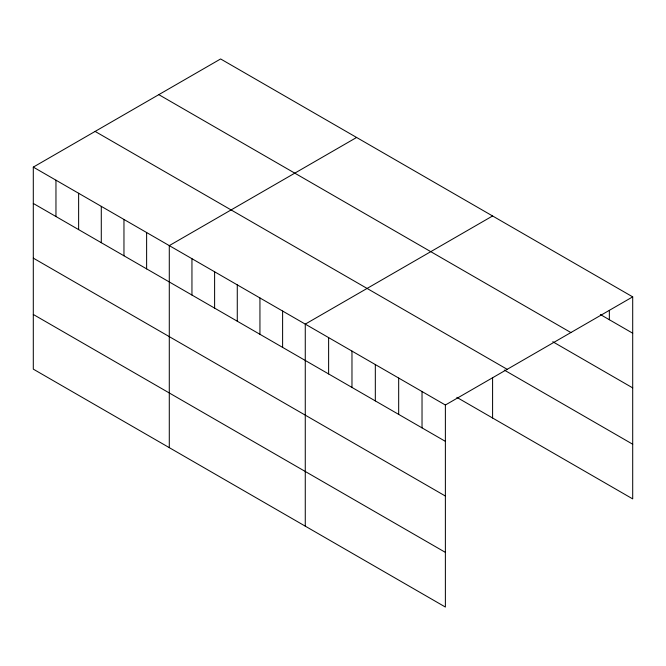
<?xml version="1.0" encoding="UTF-8"?>
<svg xmlns="http://www.w3.org/2000/svg" width="666" height="666" viewBox="0 0 666 666"><rect width="100%" height="100%" fill="white"/><g stroke="black" fill="none" stroke-linecap="round" stroke-linejoin="round"><path stroke-width="1" d="M33.3 167.108L445.379 405.011L445.379 607.042L33.3 369.139L33.3 167.108L220.621 58.958L632.7 296.861L632.7 498.892L456.851 397.369M356.61 137.462L169.289 245.612L169.289 447.644M492.59 215.975L305.269 324.126L305.269 526.157M445.379 405.011L632.7 296.861M600.366 314.543L632.7 333.208M158.808 94.647L570.887 332.55M552.772 341.733L632.7 387.887M95.113 131.418L507.192 369.322M504.27 370.071L632.7 444.222M33.3 203.446L445.379 441.358M33.3 258.125L445.379 496.037M33.3 314.46L445.379 552.372M609.348 310.381L609.348 319.722M492.59 377.505L492.59 418.007M422.028 391.533L422.028 427.872M398.676 378.055L398.676 414.394M375.324 364.568L375.324 400.915M351.973 351.09L351.973 387.429M328.621 337.604L328.621 373.951M282.609 311.039L282.609 347.386M259.94 297.952L259.94 334.299M237.279 284.873L237.279 321.212M214.61 271.786L214.61 308.125M191.95 258.699L191.95 295.038M146.62 232.534L146.62 268.873M123.959 219.447L123.959 255.786M101.29 206.36L101.29 242.699M78.63 193.273L78.63 229.62M55.961 180.186L55.961 216.533"/></g></svg>
